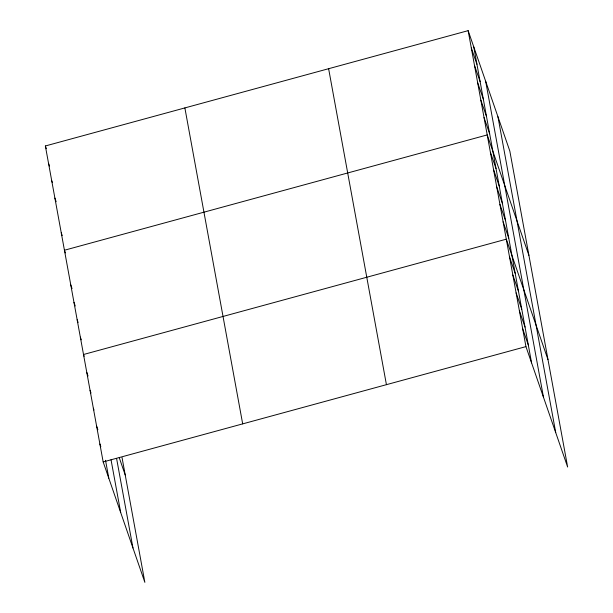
<?xml version="1.0" encoding="UTF-8"?>
<svg xmlns="http://www.w3.org/2000/svg" width="613" height="613" viewBox="0 0 613 613"><rect width="100%" height="100%" fill="white"/><g stroke="black" fill="none" stroke-linecap="round" stroke-linejoin="round"><path stroke-width="0.92" d="M122.033 457.543L144.86 582.35L103.168 461.934L45.362 145.971L468.14 30.65L509.832 151.066L567.638 467.029L525.946 346.613L468.14 30.65M103.168 461.934L525.946 346.613M471.313 48.029L476.952 64.296M474.493 65.407L480.125 81.675M477.673 82.786L483.305 99.053M480.853 100.164L486.484 116.424M484.032 117.543L489.664 133.803M528.912 255.337L487.212 134.921L64.434 250.234L65.376 252.947M490.392 152.3L496.024 168.56M493.572 169.671L499.204 185.938M496.752 187.049L502.384 203.317M499.932 204.428L505.564 220.695M503.112 221.806L508.744 238.074M547.984 359.601L506.292 239.185L83.514 354.506L84.134 356.314M509.564 257.092L515.196 273.36M512.843 274.999L518.475 291.259M516.115 292.899L521.747 309.167M519.395 310.806L525.027 327.074M522.667 328.714L528.299 344.973M45.362 145.971L46.297 148.675M48.534 163.349L49.477 166.054M51.714 180.728L52.343 182.528M54.894 198.099L56.151 201.715M61.254 232.856L62.197 235.568M70.794 284.991L72.043 288.608M73.974 302.37L75.223 305.987M77.154 319.748L78.089 322.461M80.334 337.127L81.268 339.84M119.259 457.735L125.205 474.922M86.785 372.413L88.034 376.022M90.065 390.312L91 393.025M93.337 408.22L93.965 410.028M96.616 426.127L97.865 429.736M99.888 444.027L100.831 446.739M497.932 116.7L555.738 432.663M485.672 81.284L543.478 397.247M473.772 46.917L531.578 362.881M328.622 68.702L386.428 384.673M184.873 107.911L242.679 423.874M116.585 458.455L132.96 547.976M111.037 459.75L120.7 512.568M105.52 460.294L108.8 478.201"/></g></svg>
